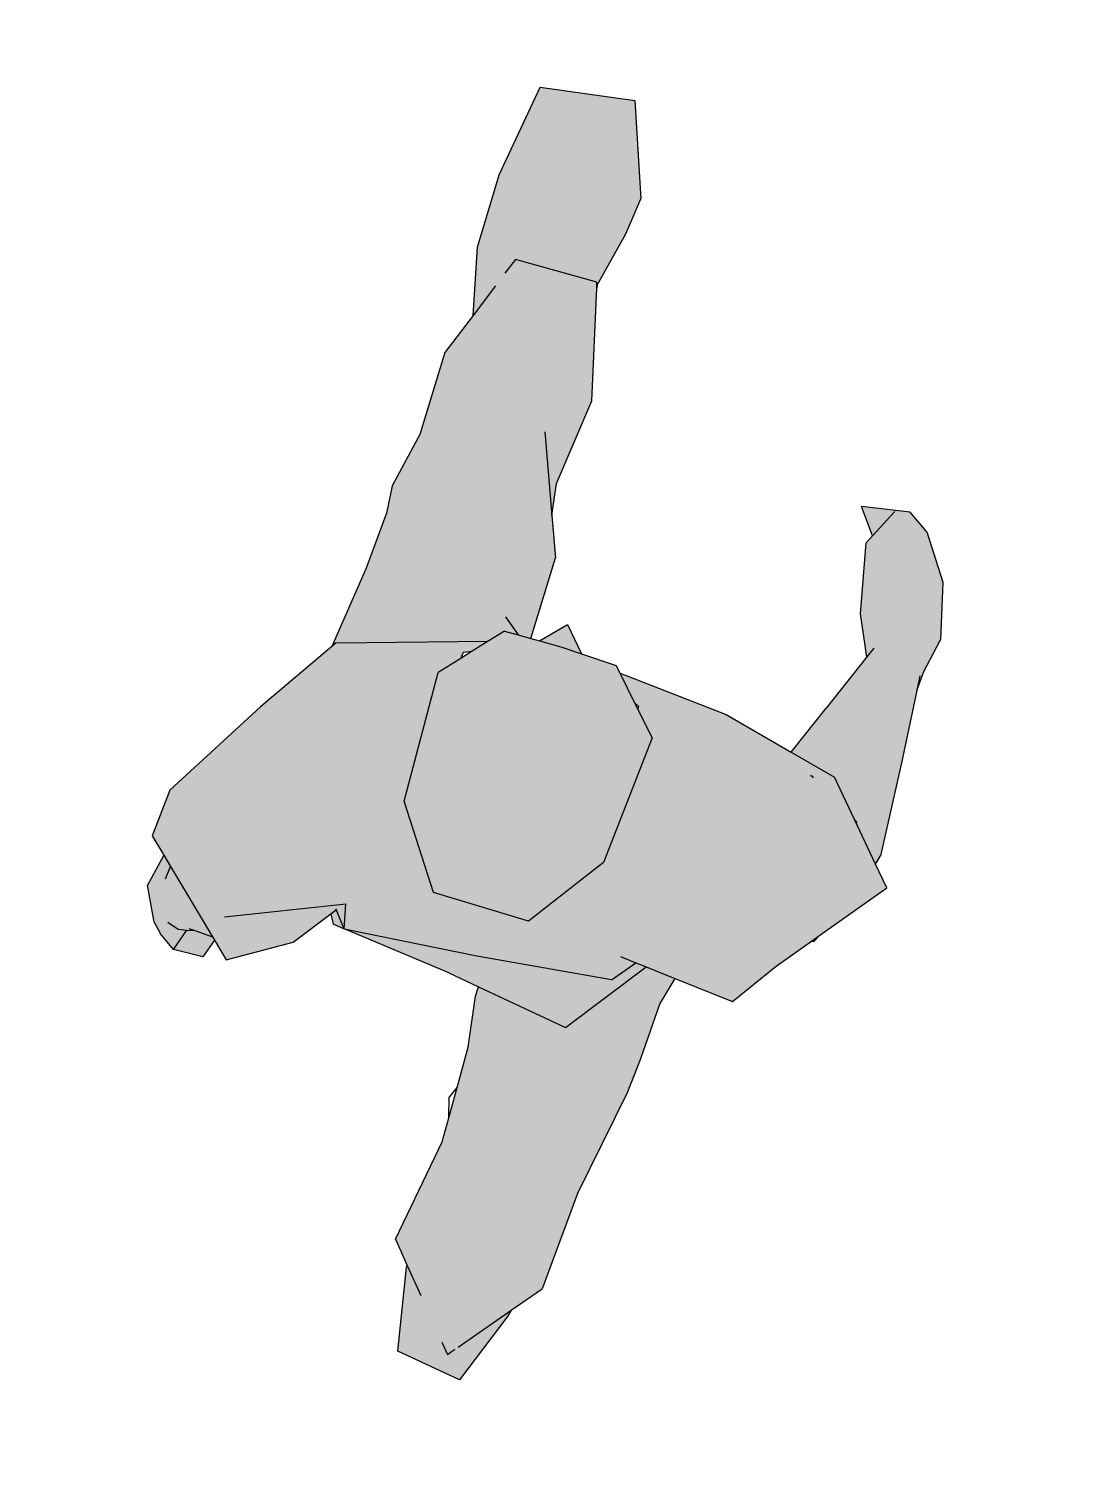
# Model space of a CAD drawing. Header units: metres. Extents: x -438 to -108, y 54494 to 54569.
# Drawn here: x -434.044 to -433.193, y 54565.591 to 54566.745 of the extents above; entities that cross this region are included whole.
import ezdxf

# ---------------------------------------------------------------- set-up
doc = ezdxf.new("R2010")
doc.units = ezdxf.units.M
doc.header["$MEASUREMENT"] = 0
doc.layers.add('man', color=172, linetype='Continuous')
doc.layers.add('man-hatch', color=7, linetype='Continuous', true_color=0xffffff)

# ---------------------------------------------------------------- blocks, each defined once
blk = doc.blocks.new('A$C51AF17B5')
at = {"layer": 'man-hatch'}
h = blk.add_hatch(color=256, dxfattribs=at)
h.paths.add_polyline_path([(210.3973461012893, 15.24142234804708), (210.2785677090728, 22.14849403627704), (210.1003825480493, 32.51012343702564), (209.9116738626958, 43.48370536230277), (198.7965577274717, 53.28669290644211), (187.8443235898953, 62.94602651348509), (179.9428520170545, 69.91473709343632), (164.4930857663671, 83.5406735454535), (61.4430655728911, 80.29755845296154), (0.1530434085616434, 38.44794964513562), (-0.1530434085611887, -38.44794964513585), (59.88477813698046, -81.14065986395622), (163.3467728841038, -89.77684865299057), (181.6222052417306, -72.74651908975079), (185.1942995241716, -69.41779111929941), (204.2635730947791, -51.64770464014214), (209.0363435751037, -47.20010238269265), (210.0714657002618, -18.91095190986039), (210.6926928062076, -1.933257538541284)])
h.paths.add_polyline_path([(-34.36141588635701, 106.7773101072157), (-38.4050863235575, 109.7905538573314), (-45.64804069563706, 105.8685092105545), (-46.63137068892956, 96.87739653426638)], flags=17)
h.paths.add_polyline_path([(-59.96562339152206, -15.78865964588613), (-67.58842975739526, -15.74899434054964), (-106.9924444011513, -21.47468304511449), (-139.3509687684896, -22.21120046915667), (-163.933905710101, -22.77073653409252), (-182.9808095302501, -23.20426608501793), (-265.7955457575863, -10.09966482071763), (-282.619025665651, -24.63696185529716), (-284.0396902229554, -24.47519395638051), (-348.2954691182035, -36.45115946468195), (-355.87370565328, -88.6069579347095), (-298.457124399094, -110.3305959249385), (-292.9042348462167, -111.6371153312648), (-270.0147282546573, -129.9839598958376), (-191.4032476086481, -135.1536317208731), (-105.9020882495515, -149.7731402031695), (-77.68596932247738, -152.0190353467831), (-32.25365457506541, -154.2195250288787), (-10.28551764863096, -159.8076154782141), (-8.094147411002723, -135.9569622861225), (-71.02891859064403, -89.63438151657692)])
h.paths.add_polyline_path([(-37.66193010013421, -7.949081141486204), (-46.7978950605484, 95.35477503507195), (-56.21621186983293, 9.238061184214757), (-59.96562339152115, -15.78865964588636), (-71.02891859064403, -89.63438151657715), (-8.094147411002268, -135.9569622861227), (-7.30669213242345, -127.3863782601184), (-25.41300675957154, -113.0031173845605)], flags=17)
h.paths.add_polyline_path([(164.0028267964144, 165.8273212525753), (160.3123707482468, 168.242493853016), (99.89731597589889, 207.780367502196), (17.83504525757735, 256.8063395064574), (-20.00400614728778, 259.6895613098071), (-31.81561048150206, 246.8427987354999), (-38.70211354653702, 239.352768817424), (-81.66904539894267, 192.6202542126721), (-83.7127399774281, 190.3974521037196), (-95.77412002440633, 177.2790237008011), (-67.73184700808997, 131.6441345870799), (-38.4050863235575, 109.7905538573316), (-34.36141588635701, 106.7773101072155), (-46.91249278807072, 96.65057544733259), (-46.79789506054885, 95.35477503507491), (-37.66193010013421, -7.949081141487341), (-25.413006759572, -113.0031173845607), (-7.30669213242345, -127.3863782601186), (-8.094147411002268, -135.9569622861225), (-10.28551764863096, -159.8076154782141), (-14.70039321137619, -207.8586769215087), (21.05623271253626, -232.3745507709975), (47.52010497527544, -253.0688430988735), (53.79408886094325, -257.9749904419887), (103.8228381505483, -297.096610752061), (118.8859300399395, -283.5805957704642), (147.2737988744339, -258.1083445699733), (174.2820882195988, -233.8739811273879), (183.3202062580804, -196.2633421699618), (196.9506648701413, -139.5424346204441), (204.2635730947791, -51.64770464014191), (185.1942995241711, -69.41779111929941), (183.8252110976318, -72.541025471804), (181.6222052417302, -72.74651908975056), (163.3467728841028, -89.77684865299057), (59.88477813698091, -81.14065986395644), (-0.1530434085611887, -38.44794964513562), (0.1530434085620982, 38.44794964513585), (61.44306557289065, 80.29755845296154), (164.4930857663667, 83.54067354545373), (179.9428520170541, 69.91473709343654), (185.1945008002758, 69.31563751159183), (187.8443235898958, 62.94602651348487), (198.7965577274708, 53.28669290644234)])
h.paths.add_polyline_path([(228.7495397428165, -2.029869159300688), (210.3973461012893, 15.24142234804754), (210.6926928062076, -1.933257538541966), (210.0714657002623, -18.91095190986016)])
h.paths.add_polyline_path([(387.821848480392, -231.4187858084631), (381.4216036380085, -194.1716556018166), (361.9547666306703, -208.8920886072099), (355.4037241223646, -205.7287957324322), (301.3626488850828, -217.2362548872566), (270.8489935493858, -231.4077074353684), (223.6886310001987, -212.3526174673902), (183.3202062580799, -196.2633421699616), (174.2820882195983, -233.873981127387), (147.2737988744339, -258.1083445699733), (118.885930039939, -283.580595770464), (126.1751017539218, -285.4815386531986), (199.8630401801834, -280.5499704680483), (256.9449135604286, -275.9107401693987), (272.5845123566951, -276.9233342443817), (299.9339270337441, -282.2677770914472), (343.0225348724252, -271.1606410888014), (376.9557414695014, -248.1444226227629)])
h.paths.add_polyline_path([(621.725633192651, 137.2624603776812), (547.4658009771497, 148.2267291957953), (489.1540870534777, 148.3018382301561), (437.3805935873888, 136.5393525264935), (403.5729930795828, 149.235375519075), (337.2157614147218, 149.6263975524832), (293.058450028881, 158.9241409154661), (271.3817926896386, 157.1613038756614), (225.9435772324696, 160.0524516323692), (160.3123707482473, 168.242493853016), (164.0028267964135, 165.8273212525753), (198.7965577274713, 53.28669290644234), (209.9116738626949, 43.48370536230368), (210.1003825480493, 32.51012343702564), (210.2785677090733, 22.14849403627704), (275.4999130306223, 21.77931968780626), (306.1144478065867, 33.74826349922137), (330.9814615327414, 37.38304655510933), (400.1402301756334, 29.34720497780086), (484.9959881989867, 50.78983446506663), (486.6606254071548, 51.21048003723445), (487.3872339176482, 51.04951380169018), (531.7913406017879, 41.21263219019488), (561.0356582039603, 37.83680113419382), (632.6002412260732, 63.86820727686586)])
h.paths.add_polyline_path([(-82.23721037832775, 213.1913491303494), (-99.62350804138805, 218.9344091468066), (-98.56438064608164, 195.3482221230856), (-83.71273997742765, 190.3974521037196), (-81.66904539894222, 192.620254212672), (-80.96230978947005, 207.1524740454178)])
h.paths.add_polyline_path([(-38.70211354653702, 239.352768817424), (-31.81561048150252, 246.8427987354997), (-57.54639686883411, 252.2392401608107), (-83.71214417050032, 239.1093358529773), (-90.77924422440583, 231.8617890943483), (-99.62350804138805, 218.9344091468067), (-82.23721037832729, 213.1913491303493), (-80.96230978947005, 207.1524740454186), (-81.66904539894313, 192.620254212672)])
at = {"layer": 'man'}
for p, q in [((-20.00400614728687, 259.6895613098069), (-31.81561048150206, 246.8427987354999)), ((17.83504525757689, 256.8063395064574), (-20.00400614728687, 259.6895613098069)), ((99.89731597590162, 207.7803675021953), (17.83504525757689, 256.8063395064574)), ((-83.71214417049987, 239.1093358529773), (-57.54639686883365, 252.2392401608106)), ((-31.81561048150206, 246.8427987354999), (-57.54639686883365, 252.2392401608106)), ((-31.81561048150206, 246.8427987354999), (-38.70211354653702, 239.352768817424)), ((-83.71214417049987, 239.1093358529773), (-90.77924422440856, 231.8617890943474)), ((-38.70211354653702, 239.352768817424), (-81.66904539894267, 192.6202542126721)), ((-49.02599700727023, 240.2331210255333), (-38.70211354653702, 239.352768817424)), ((-99.62350804138805, 218.9344091468067), (-90.77924422440856, 231.8617890943474)), ((-80.57491681453257, 229.173265709962), (-83.64773642332557, 219.8726470011248)), ((-99.62350804138805, 218.9344091468067), (-82.23721037832775, 213.1913491303495)), ((-98.56438064608119, 195.3482221230856), (-99.62350804138805, 218.9344091468067)), ((-83.64773642332557, 219.8726470011248), (-82.23721037832775, 213.1913491303495)), ((-82.23721037832775, 213.1913491303495), (-80.96230978947051, 207.1524740454197)), ((-80.719034149437, 212.1548186754889), (-80.96230978947051, 207.1524740454197)), ((-80.96230978947051, 207.1524740454197), (-81.66904539894267, 192.6202542126721)), ((160.3123707482468, 168.242493853016), (99.89731597590162, 207.7803675021953)), ((-83.7127399774281, 190.3974521037196), (-98.56438064608119, 195.3482221230856)), ((-83.7127399774281, 190.3974521037196), (-95.77412002440633, 177.279023700801)), ((-81.66904539894267, 192.6202542126721), (-83.7127399774281, 190.3974521037196)), ((-64.24847801707529, 188.2411672632829), (-28.55231122552505, 103.2131343152726)), ((-95.77412002440633, 177.279023700801), (-67.73184700809043, 131.6441345870801)), ((225.9435772324678, 160.0524516323692), (160.3123707482468, 168.242493853016)), ((164.0028267964144, 165.8273212525751), (160.3123707482468, 168.242493853016)), ((164.0028267964144, 165.8273212525751), (198.7965577274717, 53.28669290644211)), ((271.3817926896386, 157.1613038756611), (225.9435772324678, 160.0524516323692)), ((293.0584500288815, 158.9241409154661), (271.3817926896386, 157.1613038756611)), ((337.2157614147213, 149.6263975524832), (293.0584500288815, 158.9241409154661)), ((403.5729930795824, 149.235375519075), (337.2157614147213, 149.6263975524832)), ((437.3805935873888, 136.5393525264938), (403.5729930795824, 149.235375519075)), ((437.3805935873888, 136.5393525264938), (489.1540870534768, 148.3018382301561)), ((489.1540870534768, 148.3018382301561), (547.4658009771492, 148.2267291957953)), ((547.4658009771492, 148.2267291957953), (621.725633192651, 137.262460377681)), ((464.2370530855055, 126.4537439010398), (437.3805935873888, 136.5393525264938)), ((621.725633192651, 137.262460377681), (632.6002412260736, 63.86820727686609)), ((-67.73184700809043, 131.6441345870801), (-38.4050863235575, 109.7905538573316)), ((488.3275126304025, 117.406872082579), (475.6899441050277, 122.1527534275574)), ((489.421319197033, 51.90809367528391), (488.3275126304025, 117.406872082579)), ((-46.91249278807027, 96.65057544733259), (-27.57366665081054, 100.8820094180492)), ((-34.36141588635746, 106.7773101072157), (-46.63137068892865, 96.87739653426615)), ((-46.63137068892865, 96.87739653426615), (-45.64804069563706, 105.8685092105545)), ((-38.4050863235575, 109.7905538573316), (-45.64804069563706, 105.8685092105545)), ((-38.4050863235575, 109.7905538573316), (-34.36141588635746, 106.7773101072157)), ((-33.52885568460351, 107.449054557319), (-34.36141588635746, 106.7773101072157)), ((-28.55231122552505, 103.2131343152726), (-27.57366665081054, 100.8820094180492)), ((-56.21621186983157, 9.238061184214075), (-46.79789506054885, 95.35477503507491)), ((-46.63137068892865, 96.87739653426615), (-46.91249278807027, 96.65057544733259)), ((-46.79789506054885, 95.35477503507491), (-46.91249278807027, 96.65057544733259)), ((-37.66193010013467, -7.9490811414787), (-46.79789506054885, 95.35477503507491)), ((0.1530434085620982, 38.44794964513562), (61.44306557289019, 80.29755845296154)), ((61.44306557289019, 80.29755845296154), (164.4930857663671, 83.54067354545373)), ((179.9428520170545, 69.91473709343632), (164.4930857663671, 83.54067354545373)), ((179.9428520170545, 69.91473709343632), (185.1945008002758, 69.31563751159206)), ((187.8443235898953, 62.94602651348509), (179.9428520170545, 69.91473709343632)), ((185.1945008002758, 69.31563751159206), (187.8443235898953, 62.94602651348509)), ((198.7965577274717, 53.28669290644211), (187.8443235898953, 62.94602651348509)), ((366.8154217586793, 57.47968884497368), (306.114447806588, 33.74826349922137)), ((632.6002412260736, 63.86820727686609), (561.0356582039594, 37.83680113419382)), ((209.9116738626949, 43.48370536230345), (198.7965577274717, 53.28669290644211)), ((220.7311252616969, 45.7913579343026), (210.1003825480493, 32.51012343702564)), ((400.1402301756325, 29.34720497780108), (484.9959881989867, 50.78983446506663)), ((484.9959881989867, 50.78983446506663), (486.6606254071544, 51.21048003723445)), ((487.3872339176482, 51.04951380169018), (484.9959881989867, 50.78983446506663)), ((486.6606254071544, 51.21048003723445), (489.421319197033, 51.90809367528391)), ((486.6606254071544, 51.21048003723445), (487.3872339176482, 51.04951380169018)), ((487.3872339176482, 51.04951380169018), (531.7913406017888, 41.21263219019443)), ((-0.1530434085616434, -38.44794964513562), (0.1530434085620982, 38.44794964513562)), ((209.9116738626949, 43.48370536230345), (210.1003825480493, 32.51012343702564)), ((306.114447806588, 33.74826349922137), (275.4999130306223, 21.77931968780604)), ((306.114447806588, 33.74826349922137), (330.9814615327418, 37.38304655510933)), ((330.9814615327418, 37.38304655510933), (400.1402301756325, 29.34720497780108)), ((531.7913406017888, 41.21263219019443), (561.0356582039594, 37.83680113419382)), ((210.1003825480493, 32.51012343702564), (210.2785677090728, 22.14849403627704)), ((210.2785677090728, 22.14849403627704), (275.4999130306223, 21.77931968780604)), ((210.2785677090728, 22.14849403627704), (210.3973461012893, 15.24142234804708)), ((210.3973461012893, 15.24142234804708), (228.7495397428161, -2.029869159300688)), ((210.3973461012893, 15.24142234804708), (210.692692806208, -1.933257538539692)), ((-56.21621186983157, 9.238061184214075), (-59.96562339152115, -15.78865964588636)), ((-265.7955457575868, -10.09966482071763), (-282.619025665651, -24.63696185529716)), ((-265.7955457575868, -10.09966482071763), (-182.9808095302492, -23.20426608501816)), ((-25.413006759572, -113.0031173845605), (-37.66193010013467, -7.9490811414787)), ((210.692692806208, -1.933257538539692), (210.0714657002618, -18.91095190986039)), ((228.7495397428161, -2.029869159300688), (210.0714657002618, -18.91095190986039)), ((-163.933905710101, -22.77073653409252), (-148.6708826200229, -18.69534873769339)), ((-148.6708826200229, -18.69534873769339), (-139.3509687684896, -22.21120046915667)), ((-139.3509687684896, -22.21120046915667), (-106.9924444011549, -21.47468304511449)), ((-106.9924444011549, -21.47468304511449), (-67.5884297573948, -15.74899434054987)), ((-59.96562339152115, -15.78865964588636), (-71.02891859064448, -89.63438151657692)), ((-67.5884297573948, -15.74899434054987), (-59.96562339152115, -15.78865964588636)), ((210.0714657002618, -18.91095190986039), (209.0363435751042, -47.20010238269242)), ((-348.2954691182035, -36.45115946468195), (-284.039690222955, -24.47519395638074)), ((-282.619025665651, -24.63696185529716), (-301.9127002548089, -41.30877291483034)), ((-284.039690222955, -24.47519395638074), (-282.619025665651, -24.63696185529716)), ((-182.9808095302492, -23.20426608501816), (-163.933905710101, -22.77073653409252)), ((-163.933905710101, -22.77073653409252), (-139.3509687684896, -22.21120046915667)), ((-355.87370565328, -88.6069579347095), (-348.2954691182035, -36.45115946468195)), ((59.88477813698091, -81.14065986395622), (-0.1530434085616434, -38.44794964513562)), ((185.1942995241716, -69.41779111929941), (204.2635730947791, -51.64770464014214)), ((204.2635730947791, -51.64770464014214), (196.9506648701413, -139.5424346204413)), ((204.2635730947791, -51.64770464014214), (209.0363435751042, -47.20010238269242)), ((-331.8568273322931, -67.18372103171282), (-339.8004973152097, -74.04790672441072)), ((-339.8004973152097, -74.04790672441072), (-334.2524313650515, -78.49490094922771)), ((163.3467728841038, -89.77684865299057), (181.6222052417306, -72.74651908975079)), ((181.6222052417306, -72.74651908975079), (185.1942995241716, -69.41779111929941)), ((183.8252110976318, -72.54102547180423), (181.6222052417306, -72.74651908975079)), ((185.1942995241716, -69.41779111929941), (183.8252110976318, -72.54102547180423)), ((-331.9490451918568, -80.34115604095473), (-292.9042348462162, -111.6371153312648)), ((163.3467728841038, -89.77684865299057), (59.88477813698091, -81.14065986395622)), ((-298.4571243990936, -110.3305959249385), (-355.87370565328, -88.6069579347095)), ((-71.02891859064448, -89.63438151657692), (-8.094147411002268, -135.9569622861225)), ((-292.9042348462162, -111.6371153312648), (-298.4571243990936, -110.3305959249385)), ((-292.9042348462162, -111.6371153312648), (-270.0147282546573, -129.9839598958374)), ((-25.413006759572, -113.0031173845605), (-7.306692132422995, -127.3863782601186)), ((-6.124686697348352, -114.5215500266056), (-7.306692132422995, -127.3863782601186)), ((-191.4032476086495, -135.1536317208731), (-270.0147282546573, -129.9839598958374)), ((-7.306692132422995, -127.3863782601186), (-8.094147411002268, -135.9569622861225)), ((-105.9020882495511, -149.7731402031695), (-191.4032476086495, -135.1536317208731)), ((-8.094147411002268, -135.9569622861225), (-10.28551764863096, -159.8076154782141)), ((196.9506648701413, -139.5424346204413), (183.3202062580804, -196.2633421699618)), ((-77.6859693224801, -152.0190353467831), (-105.9020882495511, -149.7731402031695)), ((-32.25365457506496, -154.2195250288787), (-77.6859693224801, -152.0190353467831)), ((-10.28551764863096, -159.8076154782141), (-32.25365457506496, -154.2195250288787)), ((-10.28551764863096, -159.8076154782141), (-14.70039321137619, -207.8586769215083)), ((183.3202062580804, -196.2633421699618), (174.2820882195992, -233.8739811273865)), ((183.3202062580804, -196.2633421699618), (223.6886310001601, -212.3526174673743)), ((361.9547666306698, -208.8920886072099), (381.4216036380089, -194.1716556018171)), ((387.821848480392, -231.4187858084626), (381.4216036380089, -194.1716556018171)), ((-14.70039321137619, -207.8586769215083), (21.05623271253899, -232.3745507709987)), ((301.3626488850809, -217.2362548872568), (355.4037241223646, -205.728795732432)), ((355.4037241223646, -205.728795732432), (361.9547666306698, -208.8920886072099)), ((361.9547666306698, -208.8920886072099), (384.9678051867299, -220.0043628443359)), ((170.569841698446, -216.37430120865), (169.1800737714502, -217.6206809675652)), ((170.0668449473005, -216.8254016817921), (169.1800737714516, -217.6206809675634)), ((170.569841698446, -216.3743012086484), (169.4675223898294, -218.3490675743931)), ((169.9881828644334, -215.7496225365514), (170.569841698446, -216.3743012086484)), ((169.9881828644334, -215.7496225365524), (170.569841698446, -216.37430120865)), ((170.569841698446, -216.3743012086484), (170.0668449473005, -216.8254016817921)), ((270.8489935493858, -231.4077074353681), (223.6886310001601, -212.3526174673743)), ((270.8489935493858, -231.4077074353681), (301.3626488850809, -217.2362548872568)), ((278.9283254112775, -234.672152134005), (270.8489935493858, -231.4077074353681)), ((376.9557414695009, -248.1444226227638), (387.821848480392, -231.4187858084626)), ((21.05623271253899, -232.3745507709987), (47.52010497527544, -253.0688430988735)), ((147.2737988744339, -258.1083445699733), (174.2820882195992, -233.8739811273865)), ((47.52010497527544, -253.0688430988735), (47.74164252091168, -254.915112023431)), ((47.52010497527544, -253.0688430988735), (53.79408886094325, -257.9749904419887)), ((376.9557414695009, -248.1444226227638), (343.0225348724257, -271.1606410888012)), ((47.74164252091168, -254.915112023431), (53.79408886094325, -257.9749904419887)), ((53.79408886094325, -257.9749904419887), (103.8228381505483, -297.0966107520612)), ((118.8859300399395, -283.5805957704642), (147.2737988744339, -258.1083445699733)), ((147.2737988744339, -258.1083445699733), (145.8459678300314, -260.6662537895727)), ((256.9449135604309, -275.9107401693989), (199.8630401801693, -280.5499704680487)), ((268.4319628744602, -274.9771501509927), (256.9449135604309, -275.9107401693989)), ((256.9449135604309, -275.9107401693989), (272.5845123566942, -276.9233342443817)), ((343.0225348724257, -271.1606410888012), (299.9339270337446, -282.2677770914472)), ((103.8228381505483, -297.0966107520612), (118.8859300399395, -283.5805957704642)), ((118.8859300399395, -283.5805957704642), (126.1751017539223, -285.4815386531989)), ((199.8630401801693, -280.5499704680487), (126.1751017539223, -285.4815386531989)), ((272.5845123566942, -276.9233342443817), (299.9339270337446, -282.2677770914472))]:
    blk.add_line(p, q, dxfattribs=at)

msp = doc.modelspace()

# ---------------------------------------------------------------- block references
at = {"layer": 'man', "xscale": 0.001043331410655279, "yscale": 0.001043331410655279, "zscale": 0.001043331410655279, "rotation": 73.42410420479446}
msp.add_blockref('A$C51AF17B5', (-433.6781990497258, 54566.03511326724), dxfattribs=at)

doc.saveas('drawing.dxf')
